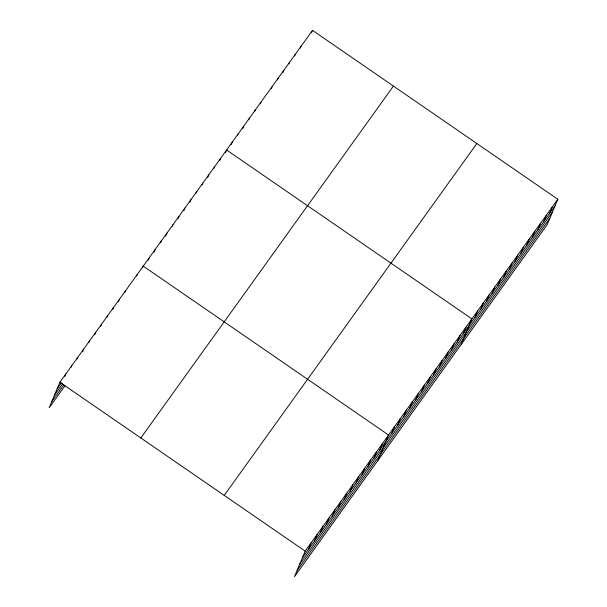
<?xml version="1.0" encoding="UTF-8"?>
<svg xmlns="http://www.w3.org/2000/svg" width="607" height="607" viewBox="0 0 607 607"><rect width="100%" height="100%" fill="white"/><g stroke="black" fill="none" stroke-linecap="round" stroke-linejoin="round"><path stroke-width="0.91" d="M557.803 199.248L305.177 551.133L294.501 576.65L547.127 224.765L557.803 199.248L312.499 30.35L59.873 382.235L49.197 407.752L64.903 385.885M64.797 376.401L65.829 373.942M71.095 367.288L71.785 365.649M77.051 358.995L77.742 357.348M82.666 351.521L83.69 349.055M88.963 342.401L89.646 340.762M94.571 334.927L95.603 332.469M100.527 326.634L101.559 324.176M106.824 317.522L107.507 315.883M112.781 309.229L113.463 307.582M118.388 301.755L119.42 299.289M124.685 292.635L125.376 290.996M136.598 276.048L137.281 274.41M142.554 267.755L143.237 266.116L388.541 435.014L377.873 460.531M148.161 260.282L149.193 257.816M154.117 251.988L155.149 249.523M160.415 242.868L161.105 241.229M165.688 236.214L167.054 232.936M172.327 226.282L173.01 224.643M177.934 218.808L178.966 216.342M183.891 210.515L184.923 208.049M189.847 202.222L190.879 199.756M196.144 193.102L196.827 191.463M202.101 184.809L202.784 183.17M207.708 177.335L208.74 174.877M214.005 168.222L214.696 166.576M219.62 160.749L220.652 158.283M225.576 152.456L226.601 149.99L471.905 318.895L461.237 344.404M231.297 144.474L232.329 142.015M237.367 135.68L238.058 134.041M242.754 128.525L243.779 126.066M248.824 119.731L249.507 118.084M254.545 111.749L255.236 110.11M260.274 103.774L260.957 102.135M271.382 88.645L272.073 87.006M277.452 79.851L278.135 78.204M282.832 72.688L283.864 70.23M288.902 63.894L289.592 62.255M294.63 55.92L295.321 54.281M300.359 47.945L301.042 46.299M311.467 32.808L312.15 31.169M308.386 549.403L311.133 542.84M314.343 541.11L317.089 534.547M320.299 532.817L323.038 526.254M326.247 524.524L328.994 517.961M332.204 516.231L334.95 509.668M338.16 507.938L340.906 501.367M344.116 499.637L346.863 493.074M350.072 491.344L352.811 484.781M356.021 483.051L358.767 476.487M361.977 474.757L364.724 468.194M367.933 466.464L370.68 459.901M373.889 458.171L376.636 451.6M379.845 449.87L382.585 443.307M391.75 433.284L394.497 426.721M397.706 424.991L400.453 418.428M403.663 416.698L406.409 410.127M409.619 408.397L412.358 401.834M415.567 400.104L418.314 393.541M421.524 391.811L424.27 385.248M427.48 383.518L430.226 376.955M433.436 375.225L436.183 368.661M439.392 366.932L442.131 360.361M445.341 358.631L448.087 352.068M451.297 350.338L454.044 343.774M457.253 342.045L460 335.481M463.209 333.751L465.956 327.188M474.886 317.484L477.633 310.913M480.615 309.502L483.362 302.939M486.344 301.527L489.083 294.964M492.065 293.553L494.811 286.99M497.793 285.578L500.54 279.015M503.522 277.604L506.261 271.033M509.243 269.622L511.989 263.059M514.971 261.647L517.718 255.084M520.7 253.673L523.439 247.11M526.421 245.698L529.167 239.135M532.149 237.716L534.896 231.153M537.878 229.742L540.617 223.179M543.599 221.767L546.346 215.204M549.327 213.793L552.074 207.23M57.126 388.799L61.459 382.767M54.509 395.051L62.635 383.745M51.815 401.493L63.727 384.906M140.824 437.973L393.442 86.088M224.226 495.395L476.852 143.518M302.43 557.704L555.056 205.819M299.812 563.956L552.438 212.071M297.119 570.398L549.745 218.512M59.873 382.235L305.177 551.133"/></g></svg>
